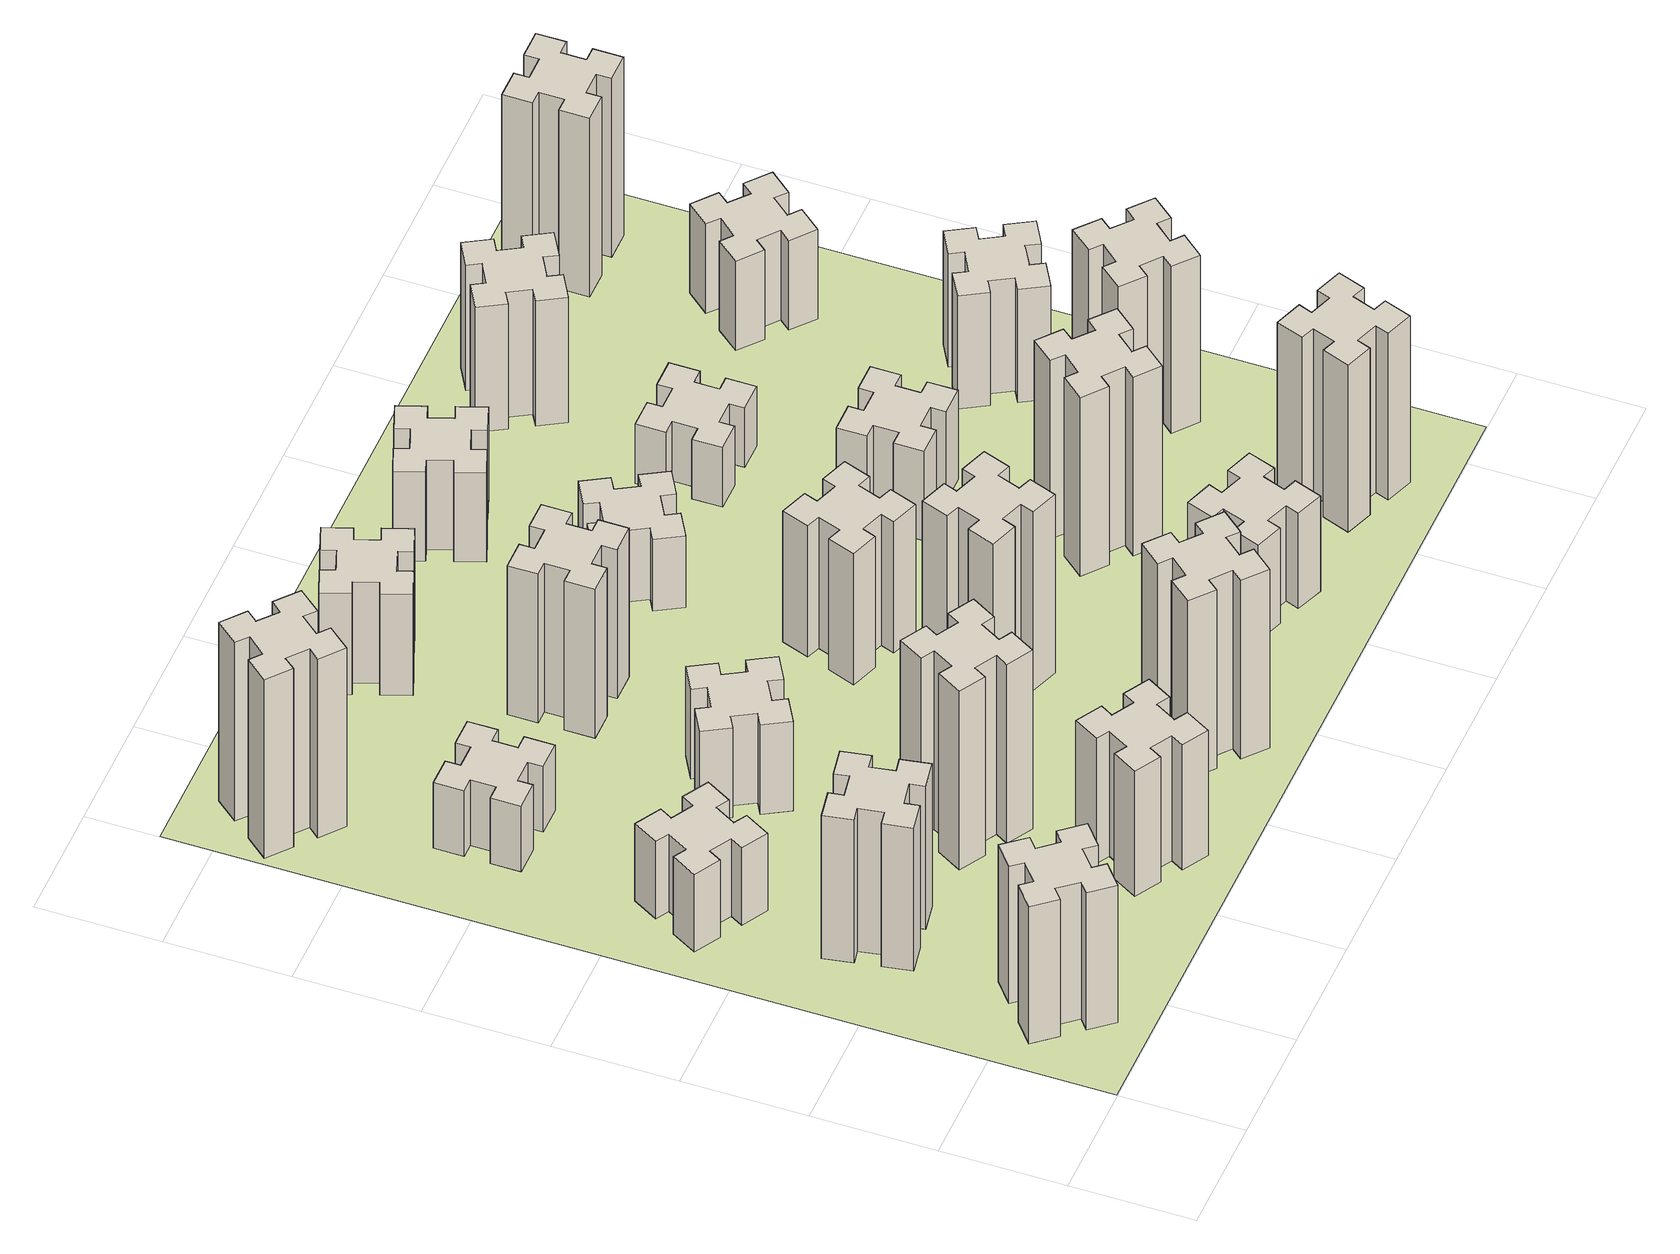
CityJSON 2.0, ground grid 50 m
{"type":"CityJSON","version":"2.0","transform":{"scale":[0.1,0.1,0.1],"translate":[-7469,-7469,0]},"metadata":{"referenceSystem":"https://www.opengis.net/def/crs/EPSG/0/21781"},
"CityObjects":{
"building1":{"type":"Building","attributes":{"class":"1000","function":"1000","usage":"1000","yearOfConstruction":2016,"roofType":"1000","measuredHeight":69,"storeysAboveGround":30,"storeysBelowGround":0},"geometry":[{"type":"Solid","lod":"1","boundaries":[[[[0,1,2,3,4,5,6,7,8,9,10,11,12,13,14,15,16,17,18,19]],[[17,16,20,21]],[[16,15,22,20]],[[15,14,23,22]],[[14,13,24,23]],[[13,12,25,24]],[[12,11,26,25]],[[11,10,27,26]],[[10,9,28,27]],[[9,8,29,28]],[[8,7,30,29]],[[7,6,31,30]],[[6,5,32,31]],[[5,4,33,32]],[[4,3,34,33]],[[3,2,35,34]],[[2,1,36,35]],[[1,0,37,36]],[[0,19,38,37]],[[19,18,39,38]],[[18,17,21,39]],[[24,25,26,27,28,29,30,31,32,33,34,35,36,37,38,39,21,20,22,23]]]]}]},
"building2":{"type":"Building","attributes":{"class":"1000","function":"1000","usage":"1000","yearOfConstruction":2016,"roofType":"1000","measuredHeight":72,"storeysAboveGround":30,"storeysBelowGround":0},"geometry":[{"type":"Solid","lod":"1","boundaries":[[[[40,41,42,43,44,45,46,47,48,49,50,51,52,53,54,55,56,57,58,59]],[[57,56,60,61]],[[56,55,62,60]],[[55,54,63,62]],[[54,53,64,63]],[[53,52,65,64]],[[52,51,66,65]],[[51,50,67,66]],[[50,49,68,67]],[[49,48,69,68]],[[48,47,70,69]],[[47,46,71,70]],[[46,45,72,71]],[[45,44,73,72]],[[44,43,74,73]],[[43,42,75,74]],[[42,41,76,75]],[[41,40,77,76]],[[40,59,78,77]],[[59,58,79,78]],[[58,57,61,79]],[[64,65,66,67,68,69,70,71,72,73,74,75,76,77,78,79,61,60,62,63]]]]}]},
"building3":{"type":"Building","attributes":{"class":"1000","function":"1000","usage":"1000","yearOfConstruction":2016,"roofType":"1000","measuredHeight":39,"storeysAboveGround":30,"storeysBelowGround":0},"geometry":[{"type":"Solid","lod":"1","boundaries":[[[[80,81,82,83,84,85,86,87,88,89,90,91,92,93,94,95,96,97,98,99]],[[97,96,100,101]],[[96,95,102,100]],[[95,94,103,102]],[[94,93,104,103]],[[93,92,105,104]],[[92,91,106,105]],[[91,90,107,106]],[[90,89,108,107]],[[89,88,109,108]],[[88,87,110,109]],[[87,86,111,110]],[[86,85,112,111]],[[85,84,113,112]],[[84,83,114,113]],[[83,82,115,114]],[[82,81,116,115]],[[81,80,117,116]],[[80,99,118,117]],[[99,98,119,118]],[[98,97,101,119]],[[104,105,106,107,108,109,110,111,112,113,114,115,116,117,118,119,101,100,102,103]]]]}]},
"building4":{"type":"Building","attributes":{"class":"1000","function":"1000","usage":"1000","yearOfConstruction":2016,"roofType":"1000","measuredHeight":33,"storeysAboveGround":30,"storeysBelowGround":0},"geometry":[{"type":"Solid","lod":"1","boundaries":[[[[120,121,122,123,124,125,126,127,128,129,130,131,132,133,134,135,136,137,138,139]],[[137,136,140,141]],[[136,135,142,140]],[[135,134,143,142]],[[134,133,144,143]],[[133,132,145,144]],[[132,131,146,145]],[[131,130,147,146]],[[130,129,148,147]],[[129,128,149,148]],[[128,127,150,149]],[[127,126,151,150]],[[126,125,152,151]],[[125,124,153,152]],[[124,123,154,153]],[[123,122,155,154]],[[122,121,156,155]],[[121,120,157,156]],[[120,139,158,157]],[[139,138,159,158]],[[138,137,141,159]],[[144,145,146,147,148,149,150,151,152,153,154,155,156,157,158,159,141,140,142,143]]]]}]},
"building5":{"type":"Building","attributes":{"class":"1000","function":"1000","usage":"1000","yearOfConstruction":2016,"roofType":"1000","measuredHeight":90,"storeysAboveGround":30,"storeysBelowGround":0},"geometry":[{"type":"Solid","lod":"1","boundaries":[[[[160,161,162,163,164,165,166,167,168,169,170,171,172,173,174,175,176,177,178,179]],[[177,176,180,181]],[[176,175,182,180]],[[175,174,183,182]],[[174,173,184,183]],[[173,172,185,184]],[[172,171,186,185]],[[171,170,187,186]],[[170,169,188,187]],[[169,168,189,188]],[[168,167,190,189]],[[167,166,191,190]],[[166,165,192,191]],[[165,164,193,192]],[[164,163,194,193]],[[163,162,195,194]],[[162,161,196,195]],[[161,160,197,196]],[[160,179,198,197]],[[179,178,199,198]],[[178,177,181,199]],[[184,185,186,187,188,189,190,191,192,193,194,195,196,197,198,199,181,180,182,183]]]]}]},
"building6":{"type":"Building","attributes":{"class":"1000","function":"1000","usage":"1000","yearOfConstruction":2016,"roofType":"1000","measuredHeight":63,"storeysAboveGround":30,"storeysBelowGround":0},"geometry":[{"type":"Solid","lod":"1","boundaries":[[[[200,201,202,203,204,205,206,207,208,209,210,211,212,213,214,215,216,217,218,219]],[[217,216,220,221]],[[216,215,222,220]],[[215,214,223,222]],[[214,213,224,223]],[[213,212,225,224]],[[212,211,226,225]],[[211,210,227,226]],[[210,209,228,227]],[[209,208,229,228]],[[208,207,230,229]],[[207,206,231,230]],[[206,205,232,231]],[[205,204,233,232]],[[204,203,234,233]],[[203,202,235,234]],[[202,201,236,235]],[[201,200,237,236]],[[200,219,238,237]],[[219,218,239,238]],[[218,217,221,239]],[[224,225,226,227,228,229,230,231,232,233,234,235,236,237,238,239,221,220,222,223]]]]}]},
"building7":{"type":"Building","attributes":{"class":"1000","function":"1000","usage":"1000","yearOfConstruction":2016,"roofType":"1000","measuredHeight":90,"storeysAboveGround":30,"storeysBelowGround":0},"geometry":[{"type":"Solid","lod":"1","boundaries":[[[[240,241,242,243,244,245,246,247,248,249,250,251,252,253,254,255,256,257,258,259]],[[257,256,260,261]],[[256,255,262,260]],[[255,254,263,262]],[[254,253,264,263]],[[253,252,265,264]],[[252,251,266,265]],[[251,250,267,266]],[[250,249,268,267]],[[249,248,269,268]],[[248,247,270,269]],[[247,246,271,270]],[[246,245,272,271]],[[245,244,273,272]],[[244,243,274,273]],[[243,242,275,274]],[[242,241,276,275]],[[241,240,277,276]],[[240,259,278,277]],[[259,258,279,278]],[[258,257,261,279]],[[264,265,266,267,268,269,270,271,272,273,274,275,276,277,278,279,261,260,262,263]]]]}]},
"building8":{"type":"Building","attributes":{"class":"1000","function":"1000","usage":"1000","yearOfConstruction":2016,"roofType":"1000","measuredHeight":45,"storeysAboveGround":30,"storeysBelowGround":0},"geometry":[{"type":"Solid","lod":"1","boundaries":[[[[280,281,282,283,284,285,286,287,288,289,290,291,292,293,294,295,296,297,298,299]],[[297,296,300,301]],[[296,295,302,300]],[[295,294,303,302]],[[294,293,304,303]],[[293,292,305,304]],[[292,291,306,305]],[[291,290,307,306]],[[290,289,308,307]],[[289,288,309,308]],[[288,287,310,309]],[[287,286,311,310]],[[286,285,312,311]],[[285,284,313,312]],[[284,283,314,313]],[[283,282,315,314]],[[282,281,316,315]],[[281,280,317,316]],[[280,299,318,317]],[[299,298,319,318]],[[298,297,301,319]],[[304,305,306,307,308,309,310,311,312,313,314,315,316,317,318,319,301,300,302,303]]]]}]},
"building9":{"type":"Building","attributes":{"class":"1000","function":"1000","usage":"1000","yearOfConstruction":2016,"roofType":"1000","measuredHeight":90,"storeysAboveGround":30,"storeysBelowGround":0},"geometry":[{"type":"Solid","lod":"1","boundaries":[[[[320,321,322,323,324,325,326,327,328,329,330,331,332,333,334,335,336,337,338,339]],[[337,336,340,341]],[[336,335,342,340]],[[335,334,343,342]],[[334,333,344,343]],[[333,332,345,344]],[[332,331,346,345]],[[331,330,347,346]],[[330,329,348,347]],[[329,328,349,348]],[[328,327,350,349]],[[327,326,351,350]],[[326,325,352,351]],[[325,324,353,352]],[[324,323,354,353]],[[323,322,355,354]],[[322,321,356,355]],[[321,320,357,356]],[[320,339,358,357]],[[339,338,359,358]],[[338,337,341,359]],[[344,345,346,347,348,349,350,351,352,353,354,355,356,357,358,359,341,340,342,343]]]]}]},
"building10":{"type":"Building","attributes":{"class":"1000","function":"1000","usage":"1000","yearOfConstruction":2016,"roofType":"1000","measuredHeight":75,"storeysAboveGround":30,"storeysBelowGround":0},"geometry":[{"type":"Solid","lod":"1","boundaries":[[[[360,361,362,363,364,365,366,367,368,369,370,371,372,373,374,375,376,377,378,379]],[[377,376,380,381]],[[376,375,382,380]],[[375,374,383,382]],[[374,373,384,383]],[[373,372,385,384]],[[372,371,386,385]],[[371,370,387,386]],[[370,369,388,387]],[[369,368,389,388]],[[368,367,390,389]],[[367,366,391,390]],[[366,365,392,391]],[[365,364,393,392]],[[364,363,394,393]],[[363,362,395,394]],[[362,361,396,395]],[[361,360,397,396]],[[360,379,398,397]],[[379,378,399,398]],[[378,377,381,399]],[[384,385,386,387,388,389,390,391,392,393,394,395,396,397,398,399,381,380,382,383]]]]}]},
"building11":{"type":"Building","attributes":{"class":"1000","function":"1000","usage":"1000","yearOfConstruction":2016,"roofType":"1000","measuredHeight":51,"storeysAboveGround":30,"storeysBelowGround":0},"geometry":[{"type":"Solid","lod":"1","boundaries":[[[[400,401,402,403,404,405,406,407,408,409,410,411,412,413,414,415,416,417,418,419]],[[417,416,420,421]],[[416,415,422,420]],[[415,414,423,422]],[[414,413,424,423]],[[413,412,425,424]],[[412,411,426,425]],[[411,410,427,426]],[[410,409,428,427]],[[409,408,429,428]],[[408,407,430,429]],[[407,406,431,430]],[[406,405,432,431]],[[405,404,433,432]],[[404,403,434,433]],[[403,402,435,434]],[[402,401,436,435]],[[401,400,437,436]],[[400,419,438,437]],[[419,418,439,438]],[[418,417,421,439]],[[424,425,426,427,428,429,430,431,432,433,434,435,436,437,438,439,421,420,422,423]]]]}]},
"building12":{"type":"Building","attributes":{"class":"1000","function":"1000","usage":"1000","yearOfConstruction":2016,"roofType":"1000","measuredHeight":90,"storeysAboveGround":30,"storeysBelowGround":0},"geometry":[{"type":"Solid","lod":"1","boundaries":[[[[440,441,442,443,444,445,446,447,448,449,450,451,452,453,454,455,456,457,458,459]],[[457,456,460,461]],[[456,455,462,460]],[[455,454,463,462]],[[454,453,464,463]],[[453,452,465,464]],[[452,451,466,465]],[[451,450,467,466]],[[450,449,468,467]],[[449,448,469,468]],[[448,447,470,469]],[[447,446,471,470]],[[446,445,472,471]],[[445,444,473,472]],[[444,443,474,473]],[[443,442,475,474]],[[442,441,476,475]],[[441,440,477,476]],[[440,459,478,477]],[[459,458,479,478]],[[458,457,461,479]],[[464,465,466,467,468,469,470,471,472,473,474,475,476,477,478,479,461,460,462,463]]]]}]},
"building13":{"type":"Building","attributes":{"class":"1000","function":"1000","usage":"1000","yearOfConstruction":2016,"roofType":"1000","measuredHeight":66,"storeysAboveGround":30,"storeysBelowGround":0},"geometry":[{"type":"Solid","lod":"1","boundaries":[[[[480,481,482,483,484,485,486,487,488,489,490,491,492,493,494,495,496,497,498,499]],[[497,496,500,501]],[[496,495,502,500]],[[495,494,503,502]],[[494,493,504,503]],[[493,492,505,504]],[[492,491,506,505]],[[491,490,507,506]],[[490,489,508,507]],[[489,488,509,508]],[[488,487,510,509]],[[487,486,511,510]],[[486,485,512,511]],[[485,484,513,512]],[[484,483,514,513]],[[483,482,515,514]],[[482,481,516,515]],[[481,480,517,516]],[[480,499,518,517]],[[499,498,519,518]],[[498,497,501,519]],[[504,505,506,507,508,509,510,511,512,513,514,515,516,517,518,519,501,500,502,503]]]]}]},
"building14":{"type":"Building","attributes":{"class":"1000","function":"1000","usage":"1000","yearOfConstruction":2016,"roofType":"1000","measuredHeight":36,"storeysAboveGround":30,"storeysBelowGround":0},"geometry":[{"type":"Solid","lod":"1","boundaries":[[[[520,521,522,523,524,525,526,527,528,529,530,531,532,533,534,535,536,537,538,539]],[[537,536,540,541]],[[536,535,542,540]],[[535,534,543,542]],[[534,533,544,543]],[[533,532,545,544]],[[532,531,546,545]],[[531,530,547,546]],[[530,529,548,547]],[[529,528,549,548]],[[528,527,550,549]],[[527,526,551,550]],[[526,525,552,551]],[[525,524,553,552]],[[524,523,554,553]],[[523,522,555,554]],[[522,521,556,555]],[[521,520,557,556]],[[520,539,558,557]],[[539,538,559,558]],[[538,537,541,559]],[[544,545,546,547,548,549,550,551,552,553,554,555,556,557,558,559,541,540,542,543]]]]}]},
"building15":{"type":"Building","attributes":{"class":"1000","function":"1000","usage":"1000","yearOfConstruction":2016,"roofType":"1000","measuredHeight":48,"storeysAboveGround":30,"storeysBelowGround":0},"geometry":[{"type":"Solid","lod":"1","boundaries":[[[[560,561,562,563,564,565,566,567,568,569,570,571,572,573,574,575,576,577,578,579]],[[577,576,580,581]],[[576,575,582,580]],[[575,574,583,582]],[[574,573,584,583]],[[573,572,585,584]],[[572,571,586,585]],[[571,570,587,586]],[[570,569,588,587]],[[569,568,589,588]],[[568,567,590,589]],[[567,566,591,590]],[[566,565,592,591]],[[565,564,593,592]],[[564,563,594,593]],[[563,562,595,594]],[[562,561,596,595]],[[561,560,597,596]],[[560,579,598,597]],[[579,578,599,598]],[[578,577,581,599]],[[584,585,586,587,588,589,590,591,592,593,594,595,596,597,598,599,581,580,582,583]]]]}]},
"building16":{"type":"Building","attributes":{"class":"1000","function":"1000","usage":"1000","yearOfConstruction":2016,"roofType":"1000","measuredHeight":45,"storeysAboveGround":30,"storeysBelowGround":0},"geometry":[{"type":"Solid","lod":"1","boundaries":[[[[600,601,602,603,604,605,606,607,608,609,610,611,612,613,614,615,616,617,618,619]],[[617,616,620,621]],[[616,615,622,620]],[[615,614,623,622]],[[614,613,624,623]],[[613,612,625,624]],[[612,611,626,625]],[[611,610,627,626]],[[610,609,628,627]],[[609,608,629,628]],[[608,607,630,629]],[[607,606,631,630]],[[606,605,632,631]],[[605,604,633,632]],[[604,603,634,633]],[[603,602,635,634]],[[602,601,636,635]],[[601,600,637,636]],[[600,619,638,637]],[[619,618,639,638]],[[618,617,621,639]],[[624,625,626,627,628,629,630,631,632,633,634,635,636,637,638,639,621,620,622,623]]]]}]},
"building17":{"type":"Building","attributes":{"class":"1000","function":"1000","usage":"1000","yearOfConstruction":2016,"roofType":"1000","measuredHeight":90,"storeysAboveGround":30,"storeysBelowGround":0},"geometry":[{"type":"Solid","lod":"1","boundaries":[[[[640,641,642,643,644,645,646,647,648,649,650,651,652,653,654,655,656,657,658,659]],[[657,656,660,661]],[[656,655,662,660]],[[655,654,663,662]],[[654,653,664,663]],[[653,652,665,664]],[[652,651,666,665]],[[651,650,667,666]],[[650,649,668,667]],[[649,648,669,668]],[[648,647,670,669]],[[647,646,671,670]],[[646,645,672,671]],[[645,644,673,672]],[[644,643,674,673]],[[643,642,675,674]],[[642,641,676,675]],[[641,640,677,676]],[[640,659,678,677]],[[659,658,679,678]],[[658,657,661,679]],[[664,665,666,667,668,669,670,671,672,673,674,675,676,677,678,679,661,660,662,663]]]]}]},
"building18":{"type":"Building","attributes":{"class":"1000","function":"1000","usage":"1000","yearOfConstruction":2016,"roofType":"1000","measuredHeight":45,"storeysAboveGround":30,"storeysBelowGround":0},"geometry":[{"type":"Solid","lod":"1","boundaries":[[[[680,681,682,683,684,685,686,687,688,689,690,691,692,693,694,695,696,697,698,699]],[[697,696,700,701]],[[696,695,702,700]],[[695,694,703,702]],[[694,693,704,703]],[[693,692,705,704]],[[692,691,706,705]],[[691,690,707,706]],[[690,689,708,707]],[[689,688,709,708]],[[688,687,710,709]],[[687,686,711,710]],[[686,685,712,711]],[[685,684,713,712]],[[684,683,714,713]],[[683,682,715,714]],[[682,681,716,715]],[[681,680,717,716]],[[680,699,718,717]],[[699,698,719,718]],[[698,697,701,719]],[[704,705,706,707,708,709,710,711,712,713,714,715,716,717,718,719,701,700,702,703]]]]}]},
"building19":{"type":"Building","attributes":{"class":"1000","function":"1000","usage":"1000","yearOfConstruction":2016,"roofType":"1000","measuredHeight":30,"storeysAboveGround":30,"storeysBelowGround":0},"geometry":[{"type":"Solid","lod":"1","boundaries":[[[[720,721,722,723,724,725,726,727,728,729,730,731,732,733,734,735,736,737,738,739]],[[737,736,740,741]],[[736,735,742,740]],[[735,734,743,742]],[[734,733,744,743]],[[733,732,745,744]],[[732,731,746,745]],[[731,730,747,746]],[[730,729,748,747]],[[729,728,749,748]],[[728,727,750,749]],[[727,726,751,750]],[[726,725,752,751]],[[725,724,753,752]],[[724,723,754,753]],[[723,722,755,754]],[[722,721,756,755]],[[721,720,757,756]],[[720,739,758,757]],[[739,738,759,758]],[[738,737,741,759]],[[744,745,746,747,748,749,750,751,752,753,754,755,756,757,758,759,741,740,742,743]]]]}]},
"building20":{"type":"Building","attributes":{"class":"1000","function":"1000","usage":"1000","yearOfConstruction":2016,"roofType":"1000","measuredHeight":84,"storeysAboveGround":30,"storeysBelowGround":0},"geometry":[{"type":"Solid","lod":"1","boundaries":[[[[760,761,762,763,764,765,766,767,768,769,770,771,772,773,774,775,776,777,778,779]],[[777,776,780,781]],[[776,775,782,780]],[[775,774,783,782]],[[774,773,784,783]],[[773,772,785,784]],[[772,771,786,785]],[[771,770,787,786]],[[770,769,788,787]],[[769,768,789,788]],[[768,767,790,789]],[[767,766,791,790]],[[766,765,792,791]],[[765,764,793,792]],[[764,763,794,793]],[[763,762,795,794]],[[762,761,796,795]],[[761,760,797,796]],[[760,779,798,797]],[[779,778,799,798]],[[778,777,781,799]],[[784,785,786,787,788,789,790,791,792,793,794,795,796,797,798,799,781,780,782,783]]]]}]},
"building21":{"type":"Building","attributes":{"class":"1000","function":"1000","usage":"1000","yearOfConstruction":2016,"roofType":"1000","measuredHeight":63,"storeysAboveGround":30,"storeysBelowGround":0},"geometry":[{"type":"Solid","lod":"1","boundaries":[[[[800,801,802,803,804,805,806,807,808,809,810,811,812,813,814,815,816,817,818,819]],[[817,816,820,821]],[[816,815,822,820]],[[815,814,823,822]],[[814,813,824,823]],[[813,812,825,824]],[[812,811,826,825]],[[811,810,827,826]],[[810,809,828,827]],[[809,808,829,828]],[[808,807,830,829]],[[807,806,831,830]],[[806,805,832,831]],[[805,804,833,832]],[[804,803,834,833]],[[803,802,835,834]],[[802,801,836,835]],[[801,800,837,836]],[[800,819,838,837]],[[819,818,839,838]],[[818,817,821,839]],[[824,825,826,827,828,829,830,831,832,833,834,835,836,837,838,839,821,820,822,823]]]]}]},
"building22":{"type":"Building","attributes":{"class":"1000","function":"1000","usage":"1000","yearOfConstruction":2016,"roofType":"1000","measuredHeight":84,"storeysAboveGround":30,"storeysBelowGround":0},"geometry":[{"type":"Solid","lod":"1","boundaries":[[[[840,841,842,843,844,845,846,847,848,849,850,851,852,853,854,855,856,857,858,859]],[[857,856,860,861]],[[856,855,862,860]],[[855,854,863,862]],[[854,853,864,863]],[[853,852,865,864]],[[852,851,866,865]],[[851,850,867,866]],[[850,849,868,867]],[[849,848,869,868]],[[848,847,870,869]],[[847,846,871,870]],[[846,845,872,871]],[[845,844,873,872]],[[844,843,874,873]],[[843,842,875,874]],[[842,841,876,875]],[[841,840,877,876]],[[840,859,878,877]],[[859,858,879,878]],[[858,857,861,879]],[[864,865,866,867,868,869,870,871,872,873,874,875,876,877,878,879,861,860,862,863]]]]}]},
"building23":{"type":"Building","attributes":{"class":"1000","function":"1000","usage":"1000","yearOfConstruction":2016,"roofType":"1000","measuredHeight":57,"storeysAboveGround":30,"storeysBelowGround":0},"geometry":[{"type":"Solid","lod":"1","boundaries":[[[[880,881,882,883,884,885,886,887,888,889,890,891,892,893,894,895,896,897,898,899]],[[897,896,900,901]],[[896,895,902,900]],[[895,894,903,902]],[[894,893,904,903]],[[893,892,905,904]],[[892,891,906,905]],[[891,890,907,906]],[[890,889,908,907]],[[889,888,909,908]],[[888,887,910,909]],[[887,886,911,910]],[[886,885,912,911]],[[885,884,913,912]],[[884,883,914,913]],[[883,882,915,914]],[[882,881,916,915]],[[881,880,917,916]],[[880,899,918,917]],[[899,898,919,918]],[[898,897,901,919]],[[904,905,906,907,908,909,910,911,912,913,914,915,916,917,918,919,901,900,902,903]]]]}]},
"building24":{"type":"Building","attributes":{"class":"1000","function":"1000","usage":"1000","yearOfConstruction":2016,"roofType":"1000","measuredHeight":45,"storeysAboveGround":30,"storeysBelowGround":0},"geometry":[{"type":"Solid","lod":"1","boundaries":[[[[920,921,922,923,924,925,926,927,928,929,930,931,932,933,934,935,936,937,938,939]],[[937,936,940,941]],[[936,935,942,940]],[[935,934,943,942]],[[934,933,944,943]],[[933,932,945,944]],[[932,931,946,945]],[[931,930,947,946]],[[930,929,948,947]],[[929,928,949,948]],[[928,927,950,949]],[[927,926,951,950]],[[926,925,952,951]],[[925,924,953,952]],[[924,923,954,953]],[[923,922,955,954]],[[922,921,956,955]],[[921,920,957,956]],[[920,939,958,957]],[[939,938,959,958]],[[938,937,941,959]],[[944,945,946,947,948,949,950,951,952,953,954,955,956,957,958,959,941,940,942,943]]]]}]},
"building25":{"type":"Building","attributes":{"class":"1000","function":"1000","usage":"1000","yearOfConstruction":2016,"roofType":"1000","measuredHeight":90,"storeysAboveGround":30,"storeysBelowGround":0},"geometry":[{"type":"Solid","lod":"1","boundaries":[[[[960,961,962,963,964,965,966,967,968,969,970,971,972,973,974,975,976,977,978,979]],[[977,976,980,981]],[[976,975,982,980]],[[975,974,983,982]],[[974,973,984,983]],[[973,972,985,984]],[[972,971,986,985]],[[971,970,987,986]],[[970,969,988,987]],[[969,968,989,988]],[[968,967,990,989]],[[967,966,991,990]],[[966,965,992,991]],[[965,964,993,992]],[[964,963,994,993]],[[963,962,995,994]],[[962,961,996,995]],[[961,960,997,996]],[[960,979,998,997]],[[979,978,999,998]],[[978,977,981,999]],[[984,985,986,987,988,989,990,991,992,993,994,995,996,997,998,999,981,980,982,983]]]]}]},
"landuse1":{"type":"LandUse","attributes":{"name":"plot1","function":"1010"},"geometry":[{"type":"MultiSurface","lod":"1","boundaries":[[[1000,1001,1002,1003]]]}]}
},
"vertices":[
[492,408,0],[427,484,0],[473,523,0],[396,615,0],[304,538,0],[343,492,0],[266,427,0],[228,473,0],[136,396,0],[213,304,0],[259,343,0],[323,266,0],[277,228,0],[354,136,0],[446,213,0],[408,259,0],[484,323,0],[523,277,0],[615,354,0],[538,446,0],[484,323,690],[523,277,690],[408,259,690],[446,213,690],[354,136,690],[277,228,690],[323,266,690],[259,343,690],[213,304,690],[136,396,690],[228,473,690],[266,427,690],[343,492,690],[304,538,690],[396,615,690],[473,523,690],[427,484,690],[492,408,690],[538,446,690],[615,354,690],
[505,1232,0],[407,1215,0],[397,1274,0],[278,1253,0],[299,1135,0],[358,1145,0],[376,1047,0],[317,1037,0],[337,918,0],[456,939,0],[445,998,0],[544,1016,0],[554,957,0],[672,977,0],[651,1096,0],[592,1085,0],[575,1184,0],[634,1194,0],[613,1312,0],[495,1291,0],[575,1184,720],[634,1194,720],[592,1085,720],[651,1096,720],[672,977,720],[554,957,720],[544,1016,720],[445,998,720],[456,939,720],[337,918,720],[317,1037,720],[376,1047,720],[358,1145,720],[299,1135,720],[278,1253,720],[397,1274,720],[407,1215,720],[505,1232,720],[495,1291,720],[613,1312,720],
[474,1826,0],[387,1876,0],[417,1928,0],[313,1988,0],[253,1884,0],[305,1854,0],[255,1767,0],[203,1797,0],[143,1693,0],[247,1633,0],[277,1685,0],[364,1635,0],[334,1583,0],[438,1523,0],[498,1627,0],[446,1657,0],[496,1744,0],[548,1714,0],[608,1818,0],[504,1878,0],[496,1744,390],[548,1714,390],[446,1657,390],[498,1627,390],[438,1523,390],[334,1583,390],[364,1635,390],[277,1685,390],[247,1633,390],[143,1693,390],[203,1797,390],[255,1767,390],[305,1854,390],[253,1884,390],[313,1988,390],[417,1928,390],[387,1876,390],[474,1826,390],[504,1878,390],[608,1818,390],
[425,2485,0],[525,2485,0],[525,2425,0],[645,2425,0],[645,2545,0],[585,2545,0],[585,2645,0],[645,2645,0],[645,2765,0],[525,2765,0],[525,2705,0],[425,2705,0],[425,2765,0],[305,2765,0],[305,2645,0],[365,2645,0],[365,2545,0],[305,2545,0],[305,2425,0],[425,2425,0],[365,2545,330],[305,2545,330],[365,2645,330],[305,2645,330],[305,2765,330],[425,2765,330],[425,2705,330],[525,2705,330],[525,2765,330],[645,2765,330],[645,2645,330],[585,2645,330],[585,2545,330],[645,2545,330],[645,2425,330],[525,2425,330],[525,2485,330],[425,2485,330],[425,2425,330],[305,2425,330],
[384,3387,0],[308,3452,0],[346,3498,0],[254,3575,0],[177,3483,0],[223,3444,0],[159,3368,0],[113,3406,0],[36,3314,0],[128,3237,0],[166,3283,0],[243,3219,0],[204,3173,0],[296,3096,0],[373,3188,0],[327,3226,0],[392,3303,0],[438,3264,0],[515,3356,0],[423,3433,0],[392,3303,900],[438,3264,900],[327,3226,900],[373,3188,900],[296,3096,900],[204,3173,900],[243,3219,900],[166,3283,900],[128,3237,900],[36,3314,900],[113,3406,900],[159,3368,900],[223,3444,900],[177,3483,900],[254,3575,900],[346,3498,900],[308,3452,900],[384,3387,900],[423,3433,900],[515,3356,900],
[1145,474,0],[1095,387,0],[1043,417,0],[983,313,0],[1087,253,0],[1117,305,0],[1204,255,0],[1174,203,0],[1278,143,0],[1338,247,0],[1286,277,0],[1336,364,0],[1388,334,0],[1448,438,0],[1344,498,0],[1314,446,0],[1227,496,0],[1257,548,0],[1153,608,0],[1093,504,0],[1227,496,630],[1257,548,630],[1314,446,630],[1344,498,630],[1448,438,630],[1388,334,630],[1336,364,630],[1286,277,630],[1338,247,630],[1278,143,630],[1174,203,630],[1204,255,630],[1117,305,630],[1087,253,630],[983,313,630],[1043,417,630],[1095,387,630],[1145,474,630],[1093,504,630],[1153,608,630],
[1214,1086,0],[1127,1136,0],[1157,1188,0],[1053,1248,0],[993,1144,0],[1045,1114,0],[995,1027,0],[943,1057,0],[883,953,0],[987,893,0],[1017,945,0],[1104,895,0],[1074,843,0],[1178,783,0],[1238,887,0],[1186,917,0],[1236,1004,0],[1288,974,0],[1348,1078,0],[1244,1138,0],[1236,1004,900],[1288,974,900],[1186,917,900],[1238,887,900],[1178,783,900],[1074,843,900],[1104,895,900],[1017,945,900],[987,893,900],[883,953,900],[943,1057,900],[995,1027,900],[1045,1114,900],[993,1144,900],[1053,1248,900],[1157,1188,900],[1127,1136,900],[1214,1086,900],[1244,1138,900],[1348,1078,900],
[1136,1867,0],[1086,1954,0],[1138,1984,0],[1078,2088,0],[974,2028,0],[1004,1976,0],[917,1926,0],[887,1978,0],[783,1918,0],[843,1814,0],[895,1844,0],[945,1757,0],[893,1727,0],[953,1623,0],[1057,1683,0],[1027,1735,0],[1114,1785,0],[1144,1733,0],[1248,1793,0],[1188,1897,0],[1114,1785,450],[1144,1733,450],[1027,1735,450],[1057,1683,450],[953,1623,450],[893,1727,450],[945,1757,450],[895,1844,450],[843,1814,450],[783,1918,450],[887,1978,450],[917,1926,450],[1004,1976,450],[974,2028,450],[1078,2088,450],[1138,1984,450],[1086,1954,450],[1136,1867,450],[1188,1897,450],[1248,1793,450],
[1746,323,0],[1823,259,0],[1784,213,0],[1876,136,0],[1953,228,0],[1907,266,0],[1972,343,0],[2018,304,0],[2095,396,0],[2003,473,0],[1964,427,0],[1888,492,0],[1926,538,0],[1834,615,0],[1757,523,0],[1803,484,0],[1739,408,0],[1693,446,0],[1616,354,0],[1708,277,0],[1739,408,900],[1693,446,900],[1803,484,900],[1757,523,900],[1834,615,900],[1926,538,900],[1888,492,900],[1964,427,900],[2003,473,900],[2095,396,900],[2018,304,900],[1972,343,900],[1907,266,900],[1953,228,900],[1876,136,900],[1784,213,900],[1823,259,900],[1746,323,900],[1708,277,900],[1616,354,900],
[1325,2545,0],[1325,2645,0],[1385,2645,0],[1385,2765,0],[1265,2765,0],[1265,2705,0],[1165,2705,0],[1165,2765,0],[1045,2765,0],[1045,2645,0],[1105,2645,0],[1105,2545,0],[1045,2545,0],[1045,2425,0],[1165,2425,0],[1165,2485,0],[1265,2485,0],[1265,2425,0],[1385,2425,0],[1385,2545,0],[1265,2485,750],[1265,2425,750],[1165,2485,750],[1165,2425,750],[1045,2425,750],[1045,2545,750],[1105,2545,750],[1105,2645,750],[1045,2645,750],[1045,2765,750],[1165,2765,750],[1165,2705,750],[1265,2705,750],[1265,2765,750],[1385,2765,750],[1385,2645,750],[1325,2645,750],[1325,2545,750],[1385,2545,750],[1385,2425,750],
[1125,3456,0],[1031,3422,0],[1010,3478,0],[897,3437,0],[939,3324,0],[995,3345,0],[1029,3251,0],[973,3230,0],[1014,3117,0],[1127,3159,0],[1106,3215,0],[1200,3249,0],[1220,3193,0],[1333,3234,0],[1292,3347,0],[1236,3326,0],[1202,3420,0],[1258,3440,0],[1217,3553,0],[1104,3512,0],[1202,3420,510],[1258,3440,510],[1236,3326,510],[1292,3347,510],[1333,3234,510],[1220,3193,510],[1200,3249,510],[1106,3215,510],[1127,3159,510],[1014,3117,510],[973,3230,510],[1029,3251,510],[995,3345,510],[939,3324,510],[897,3437,510],[1010,3478,510],[1031,3422,510],[1125,3456,510],[1104,3512,510],[1217,3553,510],
[1940,1302,0],[1846,1336,0],[1867,1392,0],[1754,1433,0],[1713,1320,0],[1769,1300,0],[1735,1206,0],[1679,1227,0],[1637,1114,0],[1750,1073,0],[1771,1129,0],[1865,1095,0],[1844,1039,0],[1957,997,0],[1998,1110,0],[1942,1131,0],[1976,1225,0],[2032,1204,0],[2073,1317,0],[1960,1358,0],[1976,1225,900],[2032,1204,900],[1942,1131,900],[1998,1110,900],[1957,997,900],[1844,1039,900],[1865,1095,900],[1771,1129,900],[1750,1073,900],[1637,1114,900],[1679,1227,900],[1735,1206,900],[1769,1300,900],[1713,1320,900],[1754,1433,900],[1867,1392,900],[1846,1336,900],[1940,1302,900],[1960,1358,900],[2073,1317,900],
[1940,1842,0],[1846,1876,0],[1867,1932,0],[1754,1973,0],[1713,1860,0],[1769,1840,0],[1735,1746,0],[1679,1767,0],[1637,1654,0],[1750,1613,0],[1771,1669,0],[1865,1635,0],[1844,1579,0],[1957,1537,0],[1998,1650,0],[1942,1671,0],[1976,1765,0],[2032,1744,0],[2073,1857,0],[1960,1898,0],[1976,1765,660],[2032,1744,660],[1942,1671,660],[1998,1650,660],[1957,1537,660],[1844,1579,660],[1865,1635,660],[1771,1669,660],[1750,1613,660],[1637,1654,660],[1679,1767,660],[1735,1746,660],[1769,1840,660],[1713,1860,660],[1754,1973,660],[1867,1932,660],[1846,1876,660],[1940,1842,660],[1960,1898,660],[2073,1857,660],
[1976,2607,0],[1926,2694,0],[1978,2724,0],[1918,2828,0],[1814,2768,0],[1844,2716,0],[1757,2666,0],[1727,2718,0],[1623,2658,0],[1683,2554,0],[1735,2584,0],[1785,2497,0],[1733,2467,0],[1793,2363,0],[1897,2423,0],[1867,2475,0],[1954,2525,0],[1984,2473,0],[2088,2533,0],[2028,2637,0],[1954,2525,360],[1984,2473,360],[1867,2475,360],[1897,2423,360],[1793,2363,360],[1733,2467,360],[1785,2497,360],[1735,2584,360],[1683,2554,360],[1623,2658,360],[1727,2718,360],[1757,2666,360],[1844,2716,360],[1814,2768,360],[1918,2828,360],[1978,2724,360],[1926,2694,360],[1976,2607,360],[2028,2637,360],[2088,2533,360],
[2509,560,0],[2475,466,0],[2419,487,0],[2377,374,0],[2490,333,0],[2511,389,0],[2605,355,0],[2584,299,0],[2697,257,0],[2738,370,0],[2682,391,0],[2716,485,0],[2772,464,0],[2813,577,0],[2700,618,0],[2680,562,0],[2586,596,0],[2607,652,0],[2494,693,0],[2453,580,0],[2586,596,480],[2607,652,480],[2680,562,480],[2700,618,480],[2813,577,480],[2772,464,480],[2716,485,480],[2682,391,480],[2738,370,480],[2697,257,480],[2584,299,480],[2605,355,480],[2511,389,480],[2490,333,480],[2377,374,480],[2419,487,480],[2475,466,480],[2509,560,480],[2453,580,480],[2494,693,480],
[1865,3456,0],[1771,3422,0],[1750,3478,0],[1637,3437,0],[1679,3324,0],[1735,3345,0],[1769,3251,0],[1713,3230,0],[1754,3117,0],[1867,3159,0],[1846,3215,0],[1940,3249,0],[1960,3193,0],[2073,3234,0],[2032,3347,0],[1976,3326,0],[1942,3420,0],[1998,3440,0],[1957,3553,0],[1844,3512,0],[1942,3420,450],[1998,3440,450],[1976,3326,450],[2032,3347,450],[2073,3234,450],[1960,3193,450],[1940,3249,450],[1846,3215,450],[1867,3159,450],[1754,3117,450],[1713,3230,450],[1769,3251,450],[1735,3345,450],[1679,3324,450],[1637,3437,450],[1750,3478,450],[1771,3422,450],[1865,3456,450],[1844,3512,450],[1957,3553,450],
[2747,1006,0],[2812,1083,0],[2858,1044,0],[2935,1136,0],[2843,1213,0],[2804,1167,0],[2728,1232,0],[2766,1278,0],[2674,1355,0],[2597,1263,0],[2643,1224,0],[2579,1148,0],[2533,1186,0],[2456,1094,0],[2548,1017,0],[2586,1063,0],[2663,999,0],[2624,953,0],[2716,876,0],[2793,968,0],[2663,999,900],[2624,953,900],[2586,1063,900],[2548,1017,900],[2456,1094,900],[2533,1186,900],[2579,1148,900],[2643,1224,900],[2597,1263,900],[2674,1355,900],[2766,1278,900],[2728,1232,900],[2804,1167,900],[2843,1213,900],[2935,1136,900],[2858,1044,900],[2812,1083,900],[2747,1006,900],[2793,968,900],[2716,876,900],
[2705,1805,0],[2705,1905,0],[2765,1905,0],[2765,2025,0],[2645,2025,0],[2645,1965,0],[2545,1965,0],[2545,2025,0],[2425,2025,0],[2425,1905,0],[2485,1905,0],[2485,1805,0],[2425,1805,0],[2425,1685,0],[2545,1685,0],[2545,1745,0],[2645,1745,0],[2645,1685,0],[2765,1685,0],[2765,1805,0],[2645,1745,450],[2645,1685,450],[2545,1745,450],[2545,1685,450],[2425,1685,450],[2425,1805,450],[2485,1805,450],[2485,1905,450],[2425,1905,450],[2425,2025,450],[2545,2025,450],[2545,1965,450],[2645,1965,450],[2645,2025,450],[2765,2025,450],[2765,1905,450],[2705,1905,450],[2705,1805,450],[2765,1805,450],[2765,1685,450],
[2605,2545,0],[2605,2645,0],[2665,2645,0],[2665,2765,0],[2545,2765,0],[2545,2705,0],[2445,2705,0],[2445,2765,0],[2325,2765,0],[2325,2645,0],[2385,2645,0],[2385,2545,0],[2325,2545,0],[2325,2425,0],[2445,2425,0],[2445,2485,0],[2545,2485,0],[2545,2425,0],[2665,2425,0],[2665,2545,0],[2545,2485,300],[2545,2425,300],[2445,2485,300],[2445,2425,300],[2325,2425,300],[2325,2545,300],[2385,2545,300],[2385,2645,300],[2325,2645,300],[2325,2765,300],[2445,2765,300],[2445,2705,300],[2545,2705,300],[2545,2765,300],[2665,2765,300],[2665,2645,300],[2605,2645,300],[2605,2545,300],[2665,2545,300],[2665,2425,300],
[3322,291,0],[3356,385,0],[3412,364,0],[3453,477,0],[3340,518,0],[3320,462,0],[3226,496,0],[3247,552,0],[3134,593,0],[3093,480,0],[3149,460,0],[3115,366,0],[3059,387,0],[3017,274,0],[3130,233,0],[3151,289,0],[3245,255,0],[3224,199,0],[3337,157,0],[3378,270,0],[3245,255,840],[3224,199,840],[3151,289,840],[3130,233,840],[3017,274,840],[3059,387,840],[3115,366,840],[3149,460,840],[3093,480,840],[3134,593,840],[3247,552,840],[3226,496,840],[3320,462,840],[3340,518,840],[3453,477,840],[3412,364,840],[3356,385,840],[3322,291,840],[3378,270,840],[3337,157,840],
[2716,3347,0],[2666,3434,0],[2718,3464,0],[2658,3568,0],[2554,3508,0],[2584,3456,0],[2497,3406,0],[2467,3458,0],[2363,3398,0],[2423,3294,0],[2475,3324,0],[2525,3237,0],[2473,3207,0],[2533,3103,0],[2637,3163,0],[2607,3215,0],[2694,3265,0],[2724,3213,0],[2828,3273,0],[2768,3377,0],[2694,3265,630],[2724,3213,630],[2607,3215,630],[2637,3163,630],[2533,3103,630],[2473,3207,630],[2525,3237,630],[2475,3324,630],[2423,3294,630],[2363,3398,630],[2467,3458,630],[2497,3406,630],[2584,3456,630],[2554,3508,630],[2658,3568,630],[2718,3464,630],[2666,3434,630],[2716,3347,630],[2768,3377,630],[2828,3273,630],
[3283,1324,0],[3219,1248,0],[3173,1286,0],[3096,1194,0],[3188,1117,0],[3226,1163,0],[3303,1099,0],[3264,1053,0],[3356,976,0],[3433,1068,0],[3387,1106,0],[3452,1183,0],[3498,1144,0],[3575,1236,0],[3483,1313,0],[3444,1267,0],[3368,1332,0],[3406,1378,0],[3314,1455,0],[3237,1363,0],[3368,1332,840],[3406,1378,840],[3444,1267,840],[3483,1313,840],[3575,1236,840],[3498,1144,840],[3452,1183,840],[3387,1106,840],[3433,1068,840],[3356,976,840],[3264,1053,840],[3303,1099,840],[3226,1163,840],[3188,1117,840],[3096,1194,840],[3173,1286,840],[3219,1248,840],[3283,1324,840],[3237,1363,840],[3314,1455,840],
[3215,1744,0],[3265,1657,0],[3213,1627,0],[3273,1523,0],[3377,1583,0],[3347,1635,0],[3434,1685,0],[3464,1633,0],[3568,1693,0],[3508,1797,0],[3456,1767,0],[3406,1854,0],[3458,1884,0],[3398,1988,0],[3294,1928,0],[3324,1876,0],[3237,1826,0],[3207,1878,0],[3103,1818,0],[3163,1714,0],[3237,1826,570],[3207,1878,570],[3324,1876,570],[3294,1928,570],[3398,1988,570],[3458,1884,570],[3406,1854,570],[3456,1767,570],[3508,1797,570],[3568,1693,570],[3464,1633,570],[3434,1685,570],[3347,1635,570],[3377,1583,570],[3273,1523,570],[3213,1627,570],[3265,1657,570],[3215,1744,570],[3163,1714,570],[3103,1818,570],
[3444,2747,0],[3368,2812,0],[3406,2858,0],[3314,2935,0],[3237,2843,0],[3283,2804,0],[3219,2728,0],[3173,2766,0],[3096,2674,0],[3188,2597,0],[3226,2643,0],[3303,2579,0],[3264,2533,0],[3356,2456,0],[3433,2548,0],[3387,2586,0],[3452,2663,0],[3498,2624,0],[3575,2716,0],[3483,2793,0],[3452,2663,450],[3498,2624,450],[3387,2586,450],[3433,2548,450],[3356,2456,450],[3264,2533,450],[3303,2579,450],[3226,2643,450],[3188,2597,450],[3096,2674,450],[3173,2766,450],[3219,2728,450],[3283,2804,450],[3237,2843,450],[3314,2935,450],[3406,2858,450],[3368,2812,450],[3444,2747,450],[3483,2793,450],[3575,2716,450],
[3285,3325,0],[3385,3325,0],[3385,3265,0],[3505,3265,0],[3505,3385,0],[3445,3385,0],[3445,3485,0],[3505,3485,0],[3505,3605,0],[3385,3605,0],[3385,3545,0],[3285,3545,0],[3285,3605,0],[3165,3605,0],[3165,3485,0],[3225,3485,0],[3225,3385,0],[3165,3385,0],[3165,3265,0],[3285,3265,0],[3225,3385,900],[3165,3385,900],[3225,3485,900],[3165,3485,900],[3165,3605,900],[3285,3605,900],[3285,3545,900],[3385,3545,900],[3385,3605,900],[3505,3605,900],[3505,3485,900],[3445,3485,900],[3445,3385,900],[3505,3385,900],[3505,3265,900],[3385,3265,900],[3385,3325,900],[3285,3325,900],[3285,3265,900],[3165,3265,900],
[5,3705,0],[3705,3705,0],[3705,5,0],[5,5,0]
]}
